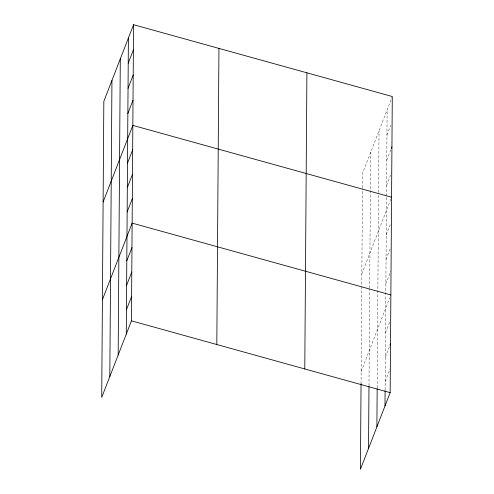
<?xml version="1.0" encoding="UTF-8"?>
<svg xmlns="http://www.w3.org/2000/svg" width="494" height="494" viewBox="0 0 494 494"><rect width="100%" height="100%" fill="white"/><g stroke="black" fill="none" stroke-linecap="round" stroke-linejoin="round"><path stroke-width="0.37" stroke-dasharray="2.47 1.85" d="M361.046 383.795L362.454 188.424M362.46 187.664L362.565 173.172L392.02 97.232M368.987 385.802L369.685 288.842M369.691 288.076L370.667 152.276M377.169 387.938L378.571 193.29M378.577 192.524L379.022 130.743M385.11 389.945L386.499 196.797M386.506 196.038L387.123 109.847M386.944 135.016L390.754 125.204M386.765 160.186L390.84 149.676M386.58 185.361L391.476 172.739M361.836 273.855L391.297 197.915M386.228 234.959L390.303 224.449M386.049 259.393L390.13 248.877M385.876 283.822L390.766 271.206M361.139 371.574L389.778 297.74M385.524 332.684L389.599 322.168M385.345 357.113L389.97 345.201M385.172 381.547L390.062 368.925"/><path stroke-width="0.74" d="M109.816 376.576L111.947 80.442M118.165 355.044L120.295 58.916M126.273 334.148L128.403 38.019M133.565 24.7L103.839 101.344L101.708 397.472L131.435 320.828L133.565 24.7L392.292 96.528L390.161 392.656L360.435 469.3L361.046 383.795M216.817 344.534L218.947 48.406M304.779 368.956L306.91 72.828M368.536 448.404L368.981 386.561M376.891 426.872L377.163 388.698M384.993 405.975L385.104 390.705M128.224 63.189L133.386 49.869M128.039 88.358L133.207 75.045M127.86 113.527L133.022 100.214M103.116 202.027L132.843 125.383L391.569 197.211M127.501 163.131L132.67 149.818M127.329 187.566L132.491 174.246M127.149 211.994L132.318 198.674M102.412 299.747L132.139 223.109L390.865 294.937M126.797 260.857L131.966 247.537M126.625 285.285L131.787 271.966M126.445 309.713L131.614 296.4M391.384 148.274L391.927 146.872M389.97 345.201L390.513 343.799M131.435 320.828L390.161 392.656"/></g></svg>
